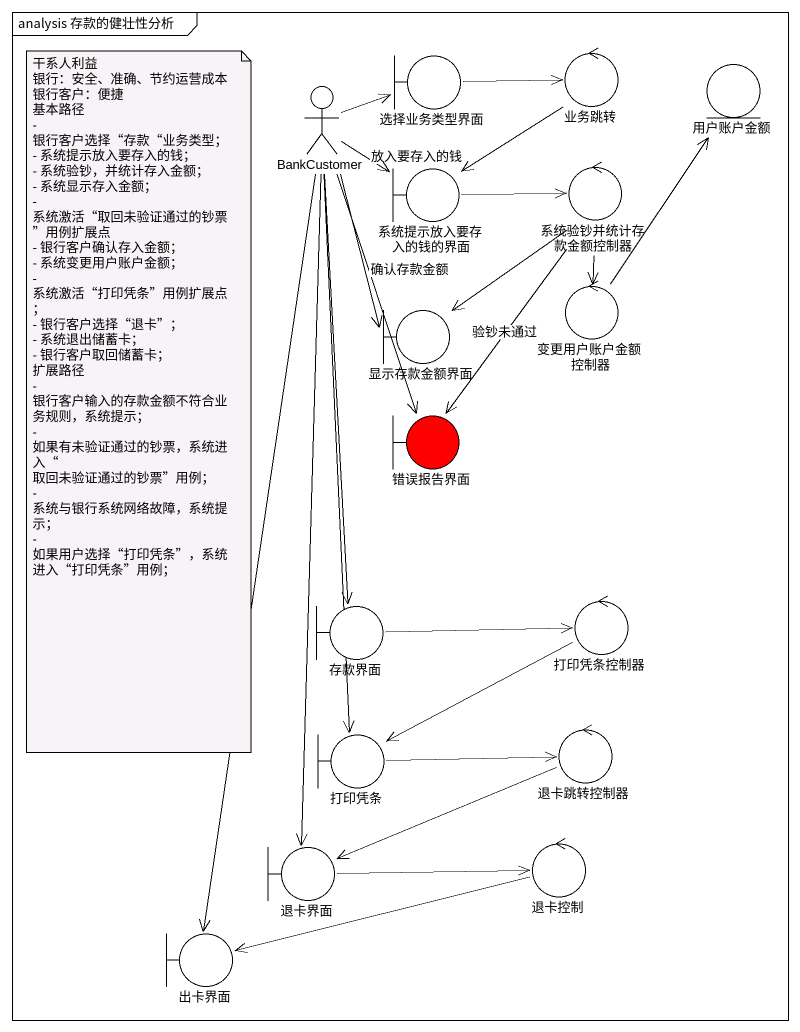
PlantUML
@startuml
mainframe analysis 存款的健壮性分析
boundary 选择业务类型界面
control 业务跳转
actor BankCustomer
entity 用户账户金额
boundary 系统提示放入要存入的钱的界面
control 系统验钞并统计存款金额控制器
boundary 显示存款金额界面
control 变更用户账户金额控制器
boundary 错误报告界面 #FF0000
control 打印凭条控制器
boundary 存款界面
boundary 打印凭条
control 退卡跳转控制器
boundary 退卡界面
control 退卡控制
boundary 出卡界面
选择业务类型界面 -right-> 业务跳转
业务跳转 --> 系统提示放入要存入的钱的界面
BankCustomer -right-> 选择业务类型界面
BankCustomer --> 系统提示放入要存入的钱的界面 : 放入要存入的钱
BankCustomer --> 显示存款金额界面 : 确认存款金额
BankCustomer --> 错误报告界面
BankCustomer --> 存款界面
BankCustomer --> 打印凭条
BankCustomer --> 退卡界面
BankCustomer --> 出卡界面
系统提示放入要存入的钱的界面 -right-> 系统验钞并统计存款金额控制器
系统验钞并统计存款金额控制器 --> 显示存款金额界面
系统验钞并统计存款金额控制器 --> 变更用户账户金额控制器
系统验钞并统计存款金额控制器 --> 错误报告界面 : 验钞未通过
变更用户账户金额控制器 -up-> 用户账户金额
打印凭条控制器 -left-> 打印凭条
存款界面 -right-> 打印凭条控制器
打印凭条 -right-> 退卡跳转控制器
退卡跳转控制器 -left-> 退卡界面
退卡界面 -right-> 退卡控制
退卡控制 -left-> 出卡界面
note as N1
  干系人利益
  银行：安全、准确、节约运营成本
  银行客户：便捷
  基本路径
  - 银行客户选择“存款“业务类型；
  - 系统提示放入要存入的钱；
  - 系统验钞，并统计存入金额；
  - 系统显示存入金额；
  - 系统激活“取回未验证通过的钞票”用例扩展点
  - 银行客户确认存入金额；
  - 系统变更用户账户金额；
  - 系统激活“打印凭条”用例扩展点；
  - 银行客户选择“退卡”；
  - 系统退出储蓄卡；
  - 银行客户取回储蓄卡；
  扩展路径
  - 银行客户输入的存款金额不符合业务规则，系统提示；
  - 如果有未验证通过的钞票，系统进入“ 取回未验证通过的钞票”用例；
  - 系统与银行系统网络故障，系统提示；
  - 如果用户选择“打印凭条”，系统进入“打印凭条”用例；
end note
@enduml
